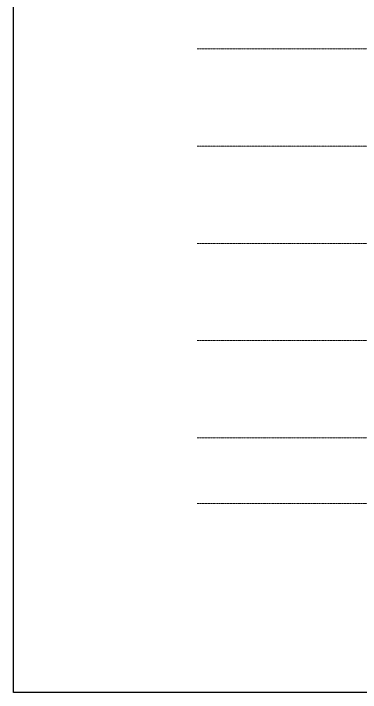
# Model space of a CAD drawing. Extents: x -15449 to 568150, y -1239737 to 53667.
# Drawn here: x 392400 to 435134, y -175944 to -92186 of the extents above; entities that cross this region are included whole.
import ezdxf

# ---------------------------------------------------------------- set-up
doc = ezdxf.new("R2010")
doc.units = 0
doc.header["$LTSCALE"] = 8
doc.linetypes.add('IDA - Grid Line', pattern=[3500, 2000, -500, 500, -500])
doc.layers.get('0').update_dxf_attribs({"color": 1, "linetype": 'CONTINUOUS'})
doc.layers.get('Defpoints').update_dxf_attribs({"linetype": 'CONTINUOUS'})
doc.layers.add('000_CTCI_CSA', color=7, linetype='CONTINUOUS')
doc.layers.add('A-_ANOTGRID_E', color=7, linetype='CONTINUOUS', lineweight=9)

# ---------------------------------------------------------------- blocks, each defined once
blk = doc.blocks.new('column grid')
at = {"layer": 'A-_ANOTGRID_E', "color": 8, "linetype": 'IDA - Grid Line', "ltscale": 0.005, "true_color": 0x808080}
for p, q in [((29680.4, -47238.8, 0), (-104784.6, -47238.8, 0)), ((29680.4, -59238.8, 0), (-104784.6, -59238.8, 0)), ((29680.4, -71238.8, 0), (-104784.6, -71238.8, 0)), ((29680.4, -83238.8, 0), (-104784.6, -83238.8, 0)), ((29680.4, -95238.8, 0), (-104784.6, -95238.8, 0)), ((29680.4, -103338.8, 0), (-104784.6, -103338.8, 0))]:
    blk.add_line(p, q, dxfattribs=at)
at = {"layer": 'Defpoints', "color": 2, "elevation": 0}
blk.add_lwpolyline([(-127418.5, 34485), (48331.5, 34485), (48331.5, -126648), (-127418.5, -126648)], close=True, dxfattribs=at)
blk = doc.blocks.new('CTCI_Building Footprint and Grid')
at = {"color": 252}
blk.add_blockref('column grid', (1987651, -866033, 0), dxfattribs=at)

msp = doc.modelspace()

# ---------------------------------------------------------------- linework, layer by layer
at = {"layer": 'Defpoints', "color": 2}
msp.add_lwpolyline([(392400, -14811), (568150, -14811), (568150, -175944), (392400, -175944)], close=True, dxfattribs=at)

# ---------------------------------------------------------------- block references
at = {"layer": '000_CTCI_CSA', "color": 2}
msp.add_blockref('CTCI_Building Footprint and Grid', (-1467832.5298, 816737), dxfattribs=at)

doc.saveas('drawing.dxf')
